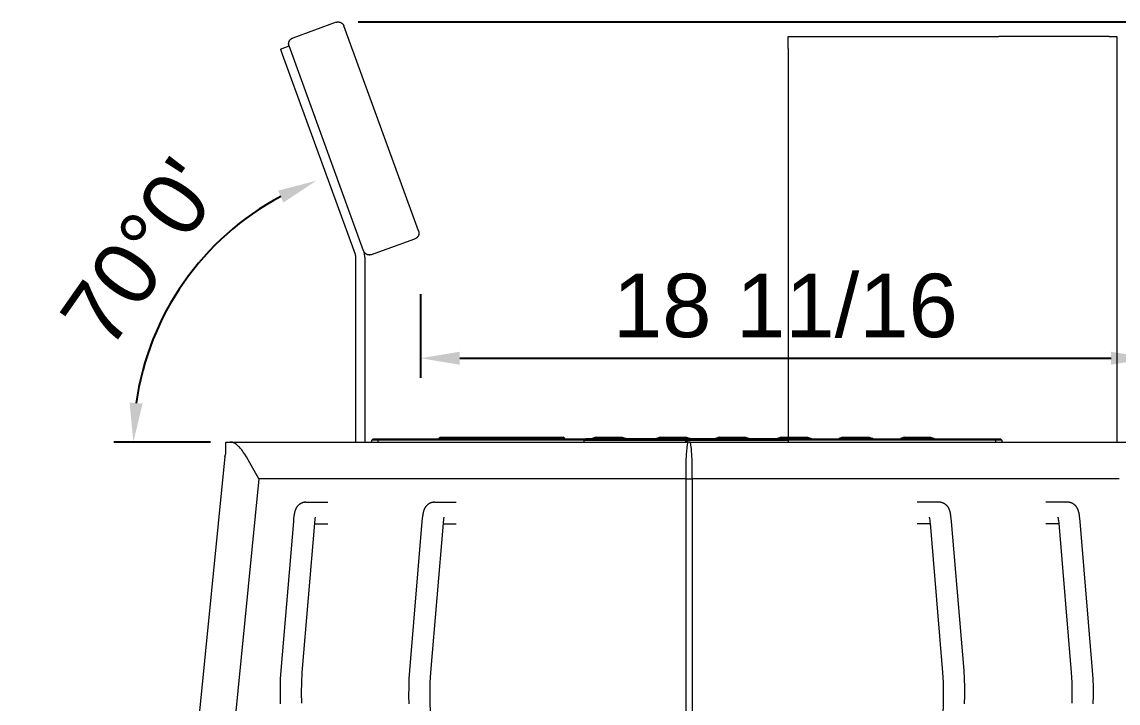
# Model space of a CAD drawing. Header units: inches. Extents: x -10 to 196, y -3 to 133.
# Drawn here: x 151.46 to 179.54, y 109.85 to 127.31 of the extents above; entities that cross this region are included whole.
import ezdxf

# ---------------------------------------------------------------- set-up
doc = ezdxf.new("R2010")
doc.units = ezdxf.units.IN
doc.layers.add('ZANO_R', color=7, linetype='Continuous', lineweight=0)
doc.layers.add('ZANO_W', color=1, linetype='Continuous', lineweight=0)
doc.styles.get("Standard").update_dxf_attribs({"font": 'arial.ttf'})
doc.dimstyles.new('amerykanie', dxfattribs={"dimtxt": 50, "dimasz": 50, "dimexe": 0.5, "dimexo": 0.5, "dimgap": 1, "dimtad": 1, "dimdec": 0, "dimzin": 0, "dimlunit": 5, "dimtxsty": 'Standard', "dimcen": 0.09, "dimclrd": 1, "dimclre": 1, "dimclrt": 1, "dimazin": 0, "dimtfac": 1, "dimtdec": 0, "dimtmove": 0, "dimatfit": 3, "dimfxl": 1, "dimtzin": 0, "dimarcsym": 1})

# ---------------------------------------------------------------- blocks, each defined once
blk = doc.blocks.new('*D379')
at = {"layer": 'ZANO_W', "color": 1, "lineweight": -2}
blk.add_arc((154.989, 98.826), 6.591, 93.012, 171.298, dxfattribs=at)
at = {"layer": 'ZANO_W', "color": 1}
for points in [[(154.639, 105.241), (154.646, 105.574), (155.642, 105.384)], [(148.308, 99.836), (148.64, 99.811), (148.398, 98.826)]]:
    blk.add_solid(points, dxfattribs=at)
at = {"layer": 'ZANO_W', "color": 1, "insert": (149.666, 104.705), "char_height": 1.625, "attachment_point": 5, "rotation": 42.155}
blk.add_mtext("95%%d41'", dxfattribs=at)
blk = doc.blocks.new('*D380')
at = {"layer": 'ZANO_W', "color": 1, "lineweight": -2}
blk.add_line((156.292, 116.544), (153.812, 116.544), dxfattribs=at)
blk.add_arc((161.437, 116.544), 7.125, 118.0479, 171.9521, dxfattribs=at)
at = {"layer": 'ZANO_W', "color": 1}
for points in [[(158.154, 122.68), (158.019, 122.984), (159, 123.239)], [(154.216, 117.553), (154.548, 117.53), (154.312, 116.544)]]:
    blk.add_solid(points, dxfattribs=at)
at = {"layer": 'ZANO_W', "color": 1, "insert": (154.503, 121.399), "char_height": 1.625, "attachment_point": 5, "rotation": 55}
blk.add_mtext("70%%d0'", dxfattribs=at)
blk = doc.blocks.new('*D381')
at = {"layer": 'ZANO_W', "color": 1, "lineweight": -2}
for p, q in [((160.067, 127.308), (189.005, 127.308)), ((188.505, 126.308), (188.505, 99.826)), ((181.737, 98.826), (189.005, 98.826))]:
    blk.add_line(p, q, dxfattribs=at)
at = {"layer": 'ZANO_W', "color": 1}
for points in [[(188.672, 126.308), (188.338, 126.308), (188.505, 127.308)], [(188.338, 99.826), (188.672, 99.826), (188.505, 98.826)]]:
    blk.add_solid(points, dxfattribs=at)
at = {"layer": 'ZANO_W', "color": 1, "insert": (187.165, 113.067), "char_height": 1.625, "attachment_point": 5, "rotation": 90}
blk.add_mtext('28 1/2', dxfattribs=at)
blk = doc.blocks.new('*D382')
at = {"layer": 'ZANO_W', "color": 1, "lineweight": -2}
for p, q in [((161.671, 120.33), (161.671, 118.191)), ((180.356, 117.044), (180.356, 119.191)), ((162.671, 118.691), (179.356, 118.691))]:
    blk.add_line(p, q, dxfattribs=at)
at = {"layer": 'ZANO_W', "color": 1}
for points in [[(162.671, 118.857), (162.671, 118.524), (161.671, 118.691)], [(179.356, 118.524), (179.356, 118.857), (180.356, 118.691)]]:
    blk.add_solid(points, dxfattribs=at)
at = {"layer": 'ZANO_W', "color": 1, "insert": (171.014, 120.031), "char_height": 1.625, "attachment_point": 5}
blk.add_mtext('18 11/16', dxfattribs=at)

msp = doc.modelspace()

# ---------------------------------------------------------------- linework, layer by layer
at = {"layer": 'ZANO_R'}
for p, q in [((159.5034, 127.29852), (158.39346, 126.89454)), ((159.5034, 127.29852), (159.50849, 127.30027)), ((159.50849, 127.30027), (159.51363, 127.30185)), ((159.51363, 127.30185), (159.51882, 127.30325)), ((159.51882, 127.30325), (159.52406, 127.30448)), ((159.52406, 127.30448), (159.52933, 127.30552)), ((159.52933, 127.30552), (159.53464, 127.30639)), ((159.53464, 127.30639), (159.53997, 127.30707)), ((159.53997, 127.30707), (159.54533, 127.30757)), ((159.54533, 127.30757), (159.5507, 127.30788)), ((159.5507, 127.30788), (159.55607, 127.30801)), ((159.55607, 127.30801), (159.56145, 127.30796)), ((159.56145, 127.30796), (159.56682, 127.30773)), ((159.56682, 127.30773), (159.57218, 127.30731)), ((159.57218, 127.30731), (159.57753, 127.30671)), ((159.57753, 127.30671), (159.58285, 127.30593)), ((159.58285, 127.30593), (159.58814, 127.30496)), ((159.58814, 127.30496), (159.59339, 127.30382)), ((159.59339, 127.30382), (159.59861, 127.3025)), ((159.59861, 127.3025), (159.60377, 127.301)), ((159.60377, 127.301), (159.60888, 127.29932)), ((159.60888, 127.29932), (159.61393, 127.29747)), ((159.61393, 127.29747), (159.61891, 127.29545)), ((159.61891, 127.29545), (159.62383, 127.29326)), ((159.62383, 127.29326), (159.62866, 127.29091)), ((159.62866, 127.29091), (159.63341, 127.28839)), ((159.63341, 127.28839), (159.63807, 127.28571)), ((159.63807, 127.28571), (159.64264, 127.28287)), ((159.64264, 127.28287), (159.64711, 127.27988)), ((159.64711, 127.27988), (159.65147, 127.27674)), ((159.65147, 127.27674), (159.65573, 127.27345)), ((159.65573, 127.27345), (159.65987, 127.27001)), ((159.65987, 127.27001), (159.66389, 127.26644)), ((159.66389, 127.26644), (159.66778, 127.26273)), ((159.66778, 127.26273), (159.67155, 127.2589)), ((159.67155, 127.2589), (159.67518, 127.25493)), ((159.67518, 127.25493), (159.67868, 127.25084)), ((159.67868, 127.25084), (159.68203, 127.24664)), ((159.68203, 127.24664), (159.68524, 127.24232)), ((159.68524, 127.24232), (159.6883, 127.2379)), ((159.6883, 127.2379), (159.6912, 127.23338)), ((159.6912, 127.23338), (159.69395, 127.22876)), ((159.69395, 127.22876), (159.69655, 127.22404)), ((159.69655, 127.22404), (159.69897, 127.21925)), ((159.69897, 127.21925), (159.70124, 127.21437)), ((159.70124, 127.21437), (159.70333, 127.20942)), ((159.70333, 127.20942), (159.70526, 127.20439)), ((161.61745, 121.95069), (159.70526, 127.20439)), ((171.08309, 126.93799), (175.9359, 126.93799)), ((171.08309, 126.62301), (171.08309, 126.93799)), ((175.9359, 126.93799), (176.48599, 126.93799)), ((179.31192, 126.93799), (176.48599, 126.93799)), ((179.31192, 126.93799), (179.50878, 126.93799)), ((179.50878, 126.93799), (179.50878, 126.62301)), ((158.07749, 126.6115), (158.29948, 126.69229)), ((158.28984, 126.74535), (158.2899, 126.75073)), ((158.28998, 126.73997), (158.28984, 126.74535)), ((158.2899, 126.75073), (158.29013, 126.7561)), ((158.29029, 126.73461), (158.28998, 126.73997)), ((158.29013, 126.7561), (158.29055, 126.76146)), ((158.29079, 126.72925), (158.29029, 126.73461)), ((158.29055, 126.76146), (158.29115, 126.76681)), ((158.29147, 126.72392), (158.29079, 126.72925)), ((158.29115, 126.76681), (158.29193, 126.77213)), ((158.29234, 126.71861), (158.29147, 126.72392)), ((158.29193, 126.77213), (158.2929, 126.77742)), ((158.29338, 126.71333), (158.29234, 126.71861)), ((158.2929, 126.77742), (158.29404, 126.78267)), ((158.29461, 126.7081), (158.29338, 126.71333)), ((158.29404, 126.78267), (158.29536, 126.78788)), ((158.29601, 126.70291), (158.29461, 126.7081)), ((158.29536, 126.78788), (158.29686, 126.79305)), ((158.29758, 126.69776), (158.29601, 126.70291)), ((158.29686, 126.79305), (158.29854, 126.79816)), ((158.29934, 126.69268), (158.29758, 126.69776)), ((158.29854, 126.79816), (158.30039, 126.80321)), ((160.21153, 121.43897), (158.29934, 126.69268)), ((158.30039, 126.80321), (158.30241, 126.80819)), ((158.30241, 126.80819), (158.3046, 126.8131)), ((158.3046, 126.8131), (158.30695, 126.81794)), ((158.30695, 126.81794), (158.30947, 126.82269)), ((158.30947, 126.82269), (158.31215, 126.82735)), ((158.31215, 126.82735), (158.31499, 126.83192)), ((158.31499, 126.83192), (158.31798, 126.83639)), ((158.31798, 126.83639), (158.32112, 126.84075)), ((158.32112, 126.84075), (158.32441, 126.84501)), ((158.32441, 126.84501), (158.32785, 126.84914)), ((158.32785, 126.84914), (158.33142, 126.85316)), ((158.33142, 126.85316), (158.33513, 126.85706)), ((158.33513, 126.85706), (158.33896, 126.86083)), ((158.33896, 126.86083), (158.34293, 126.86446)), ((158.34293, 126.86446), (158.34702, 126.86795)), ((158.34702, 126.86795), (158.35122, 126.87131)), ((158.35122, 126.87131), (158.35553, 126.87452)), ((158.35553, 126.87452), (158.35996, 126.87758)), ((158.35996, 126.87758), (158.36448, 126.88048)), ((158.36448, 126.88048), (158.3691, 126.88323)), ((158.3691, 126.88323), (158.37381, 126.88582)), ((158.37381, 126.88582), (158.37861, 126.88825)), ((158.37861, 126.88825), (158.38349, 126.89052)), ((158.38349, 126.89052), (158.38844, 126.89261)), ((158.38844, 126.89261), (158.39346, 126.89454)), ((158.07749, 126.6115), (158.12534, 126.48003)), ((158.12534, 126.48003), (159.98954, 121.35818)), ((171.08309, 126.62301), (171.08309, 116.66447)), ((179.50878, 126.62301), (179.50878, 116.54368)), ((161.61745, 121.95069), (161.6192, 121.9456)), ((161.6192, 121.9456), (161.62078, 121.94046)), ((161.62078, 121.94046), (161.62218, 121.93527)), ((161.62218, 121.93527), (161.62341, 121.93003)), ((161.62341, 121.93003), (161.62445, 121.92476)), ((161.62486, 121.87124), (161.62389, 121.86595)), ((161.62445, 121.92476), (161.62532, 121.91945)), ((161.62564, 121.87656), (161.62486, 121.87124)), ((161.62532, 121.91945), (161.626, 121.91412)), ((161.62624, 121.88191), (161.62564, 121.87656)), ((161.626, 121.91412), (161.6265, 121.90876)), ((161.62666, 121.88727), (161.62624, 121.88191)), ((161.6265, 121.90876), (161.62681, 121.90339)), ((161.62689, 121.89264), (161.62666, 121.88727)), ((161.62681, 121.90339), (161.62695, 121.89802)), ((161.62695, 121.89802), (161.62689, 121.89264)), ((160.41339, 121.34485), (161.52332, 121.74883)), ((161.52835, 121.75076), (161.52332, 121.74883)), ((161.5333, 121.75285), (161.52835, 121.75076)), ((161.53818, 121.75512), (161.5333, 121.75285)), ((161.54297, 121.75754), (161.53818, 121.75512)), ((161.54769, 121.76014), (161.54297, 121.75754)), ((161.55231, 121.76289), (161.54769, 121.76014)), ((161.55683, 121.76579), (161.55231, 121.76289)), ((161.56125, 121.76885), (161.55683, 121.76579)), ((161.56557, 121.77206), (161.56125, 121.76885)), ((161.56977, 121.77541), (161.56557, 121.77206)), ((161.57386, 121.77891), (161.56977, 121.77541)), ((161.57783, 121.78254), (161.57386, 121.77891)), ((161.58166, 121.78631), (161.57783, 121.78254)), ((161.58537, 121.7902), (161.58166, 121.78631)), ((161.58894, 121.79422), (161.58537, 121.7902)), ((161.59238, 121.79836), (161.58894, 121.79422)), ((161.59567, 121.80262), (161.59238, 121.79836)), ((161.59881, 121.80698), (161.59567, 121.80262)), ((161.6018, 121.81145), (161.59881, 121.80698)), ((161.60464, 121.81602), (161.6018, 121.81145)), ((161.60732, 121.82068), (161.60464, 121.81602)), ((161.60984, 121.82543), (161.60732, 121.82068)), ((161.61219, 121.83027), (161.60984, 121.82543)), ((161.61438, 121.83518), (161.61219, 121.83027)), ((161.6164, 121.84016), (161.61438, 121.83518)), ((161.61825, 121.84521), (161.6164, 121.84016)), ((161.61993, 121.85032), (161.61825, 121.84521)), ((161.62143, 121.85549), (161.61993, 121.85032)), ((161.62275, 121.8607), (161.62143, 121.85549)), ((161.62389, 121.86595), (161.62275, 121.8607)), ((159.98954, 121.35818), (159.992, 121.35103)), ((159.992, 121.35103), (159.99421, 121.3438)), ((159.99421, 121.3438), (159.99616, 121.3365)), ((159.99616, 121.3365), (159.99786, 121.32914)), ((159.99786, 121.32914), (159.99931, 121.32172)), ((159.99931, 121.32172), (160.00049, 121.31425)), ((160.00049, 121.31425), (160.00141, 121.30675)), ((160.00141, 121.30675), (160.00207, 121.29922)), ((160.21346, 121.43395), (160.21153, 121.43897)), ((160.21667, 121.42403), (160.21153, 121.43897)), ((160.21555, 121.429), (160.21346, 121.43395)), ((160.21781, 121.42412), (160.21555, 121.429)), ((160.22129, 121.40891), (160.21667, 121.42403)), ((160.22024, 121.41932), (160.21781, 121.42412)), ((160.22283, 121.41461), (160.22024, 121.41932)), ((160.22537, 121.39365), (160.22129, 121.40891)), ((160.22558, 121.40999), (160.22283, 121.41461)), ((160.22893, 121.37825), (160.22537, 121.39365)), ((160.22849, 121.40547), (160.22558, 121.40999)), ((160.23155, 121.40104), (160.22849, 121.40547)), ((160.23194, 121.36274), (160.22893, 121.37825)), ((160.23476, 121.39673), (160.23155, 121.40104)), ((160.23441, 121.34713), (160.23194, 121.36274)), ((160.23634, 121.33144), (160.23441, 121.34713)), ((160.23811, 121.39253), (160.23476, 121.39673)), ((160.23772, 121.3157), (160.23634, 121.33144)), ((160.23855, 121.29992), (160.23772, 121.3157)), ((160.24161, 121.38844), (160.23811, 121.39253)), ((160.24524, 121.38447), (160.24161, 121.38844)), ((160.24901, 121.38064), (160.24524, 121.38447)), ((160.2529, 121.37693), (160.24901, 121.38064)), ((160.25692, 121.37336), (160.2529, 121.37693)), ((160.26106, 121.36992), (160.25692, 121.37336)), ((160.26532, 121.36663), (160.26106, 121.36992)), ((160.26968, 121.36349), (160.26532, 121.36663)), ((160.27415, 121.3605), (160.26968, 121.36349)), ((160.27872, 121.35766), (160.27415, 121.3605)), ((160.28338, 121.35498), (160.27872, 121.35766)), ((160.28813, 121.35246), (160.28338, 121.35498)), ((160.29296, 121.35011), (160.28813, 121.35246)), ((160.29788, 121.34792), (160.29296, 121.35011)), ((160.30286, 121.3459), (160.29788, 121.34792)), ((160.30791, 121.34405), (160.30286, 121.3459)), ((160.31302, 121.34237), (160.30791, 121.34405)), ((160.31818, 121.34087), (160.31302, 121.34237)), ((160.3234, 121.33955), (160.31818, 121.34087)), ((160.32865, 121.3384), (160.3234, 121.33955)), ((160.33394, 121.33744), (160.32865, 121.3384)), ((160.33926, 121.33666), (160.33394, 121.33744)), ((160.34461, 121.33606), (160.33926, 121.33666)), ((160.34997, 121.33564), (160.34461, 121.33606)), ((160.35534, 121.33541), (160.34997, 121.33564)), ((160.36072, 121.33535), (160.35534, 121.33541)), ((160.36609, 121.33549), (160.36072, 121.33535)), ((160.37146, 121.3358), (160.36609, 121.33549)), ((160.37682, 121.3363), (160.37146, 121.3358)), ((160.38215, 121.33698), (160.37682, 121.3363)), ((160.38746, 121.33785), (160.38215, 121.33698)), ((160.39273, 121.33889), (160.38746, 121.33785)), ((160.39797, 121.34011), (160.39273, 121.33889)), ((160.40316, 121.34152), (160.39797, 121.34011)), ((160.4083, 121.34309), (160.40316, 121.34152)), ((160.41339, 121.34485), (160.4083, 121.34309)), ((160.00207, 121.29922), (160.00247, 121.29167)), ((160.00247, 121.29167), (160.0026, 121.28411)), ((160.0026, 121.28411), (160.0026, 116.54368)), ((160.23884, 121.28411), (160.23855, 121.29992)), ((160.23884, 121.28411), (160.23884, 116.54368)), ((156.67799, 116.54368), (156.73705, 116.54368)), ((156.67799, 116.2287), (156.67799, 116.54368)), ((156.73705, 116.54368), (156.79159, 116.54368)), ((156.79592, 116.54363), (156.79159, 116.54368)), ((156.79159, 116.54368), (168.52672, 116.54368)), ((156.80024, 116.5435), (156.79592, 116.54363)), ((156.80456, 116.54327), (156.80024, 116.5435)), ((156.80888, 116.54294), (156.80456, 116.54327)), ((156.81318, 116.54253), (156.80888, 116.54294)), ((156.81748, 116.54203), (156.81318, 116.54253)), ((156.82177, 116.54144), (156.81748, 116.54203)), ((156.82604, 116.54077), (156.82177, 116.54144)), ((156.8307, 116.53992), (156.82604, 116.54077)), ((156.83534, 116.53898), (156.8307, 116.53992)), ((156.83996, 116.53794), (156.83534, 116.53898)), ((156.84456, 116.5368), (156.83996, 116.53794)), ((156.84913, 116.53556), (156.84456, 116.5368)), ((156.85367, 116.53423), (156.84913, 116.53556)), ((156.85819, 116.53281), (156.85367, 116.53423)), ((156.86268, 116.5313), (156.85819, 116.53281)), ((160.41854, 116.58778), (160.45791, 116.62715)), ((160.57603, 116.58778), (160.41854, 116.58778)), ((160.41854, 116.54368), (160.41854, 116.58778)), ((160.45791, 116.62715), (160.59234, 116.62715)), ((160.59234, 116.62715), (160.57603, 116.58778)), ((165.86688, 116.58778), (160.57603, 116.58778)), ((160.57603, 116.58778), (160.57603, 116.54368)), ((160.59234, 116.62715), (176.38742, 116.62715)), ((162.13317, 116.63107), (162.17253, 116.67043)), ((162.13319, 116.63105), (162.56626, 116.63105)), ((162.17256, 116.67043), (162.56626, 116.67043)), ((162.56626, 116.67043), (164.92845, 116.67043)), ((162.56626, 116.63105), (164.92845, 116.63105)), ((164.92845, 116.67043), (165.32215, 116.67043)), ((164.92845, 116.63105), (165.36152, 116.63105)), ((165.36154, 116.63107), (165.32218, 116.67043)), ((165.90153, 116.62242), (165.86215, 116.58305)), ((166.04186, 116.58305), (165.86215, 116.58305)), ((165.86215, 116.54368), (165.86215, 116.58305)), ((166.04529, 116.62242), (165.90156, 116.62242)), ((168.46073, 116.58305), (166.04186, 116.58305)), ((168.46245, 116.62242), (166.04529, 116.62242)), ((166.06421, 116.63157), (166.06421, 116.62715)), ((166.4973, 116.63157), (166.06423, 116.63157)), ((166.16096, 116.66447), (166.0643, 116.6316)), ((166.16096, 116.66447), (166.4973, 116.66447)), ((166.4973, 116.66447), (166.83365, 116.66447)), ((166.93037, 116.63157), (166.4973, 116.63157)), ((166.83365, 116.66447), (166.9303, 116.6316)), ((166.93036, 116.63158), (166.93038, 116.63158)), ((166.9304, 116.63157), (166.9304, 116.62715)), ((167.71156, 116.63157), (167.71156, 116.62715)), ((168.14465, 116.63157), (167.71158, 116.63157)), ((167.80831, 116.66447), (167.71165, 116.6316)), ((167.80831, 116.66447), (168.14465, 116.66447)), ((168.14465, 116.66447), (168.481, 116.66447)), ((168.57772, 116.63157), (168.14465, 116.63157)), ((168.46073, 116.58305), (168.46245, 116.62242)), ((168.5001, 116.58305), (168.46073, 116.58305)), ((168.46073, 116.54368), (168.46073, 116.58305)), ((168.49838, 116.62242), (168.46245, 116.62242)), ((168.481, 116.66447), (168.57765, 116.6316)), ((170.91554, 116.62242), (168.49838, 116.62242)), ((168.5001, 116.58305), (168.49838, 116.62242)), ((170.91897, 116.58305), (168.5001, 116.58305)), ((168.5001, 116.54368), (168.5001, 116.58305)), ((168.51646, 116.53341), (168.5156, 116.53158)), ((168.51662, 116.53389), (168.51648, 116.5334)), ((168.51678, 116.53437), (168.51662, 116.53389)), ((168.51695, 116.53484), (168.51678, 116.53437)), ((168.51714, 116.53531), (168.51695, 116.53484)), ((168.51735, 116.53577), (168.51714, 116.53531)), ((168.51757, 116.53623), (168.51735, 116.53577)), ((168.51781, 116.53668), (168.51757, 116.53623)), ((168.51806, 116.53711), (168.51781, 116.53668)), ((168.51833, 116.53754), (168.51806, 116.53711)), ((168.51861, 116.53796), (168.51833, 116.53754)), ((168.51891, 116.53837), (168.51861, 116.53796)), ((168.51922, 116.53877), (168.51891, 116.53837)), ((168.51955, 116.53916), (168.51922, 116.53877)), ((168.51989, 116.53954), (168.51955, 116.53916)), ((168.52024, 116.5399), (168.51989, 116.53954)), ((168.5206, 116.54025), (168.52024, 116.5399)), ((168.52098, 116.54059), (168.5206, 116.54025)), ((168.52136, 116.54092), (168.52098, 116.54059)), ((168.52176, 116.54123), (168.52136, 116.54092)), ((168.52217, 116.54153), (168.52176, 116.54123)), ((168.52259, 116.54181), (168.52217, 116.54153)), ((168.52302, 116.54208), (168.52259, 116.54181)), ((168.52345, 116.54234), (168.52302, 116.54208)), ((168.5239, 116.54258), (168.52345, 116.54234)), ((168.52435, 116.5428), (168.5239, 116.54258)), ((168.52481, 116.54301), (168.52435, 116.5428)), ((168.52528, 116.5432), (168.52481, 116.54301)), ((168.52576, 116.54338), (168.52528, 116.5432)), ((168.52624, 116.54354), (168.52576, 116.54338)), ((168.52672, 116.54368), (168.52624, 116.54354)), ((168.56609, 116.54368), (168.52672, 116.54368)), ((168.56609, 116.54368), (180.30122, 116.54368)), ((168.56658, 116.54354), (168.56609, 116.54368)), ((168.56706, 116.54338), (168.56658, 116.54354)), ((168.56753, 116.5432), (168.56706, 116.54338)), ((168.568, 116.54301), (168.56753, 116.5432)), ((168.56846, 116.5428), (168.568, 116.54301)), ((168.56892, 116.54258), (168.56846, 116.5428)), ((168.56936, 116.54234), (168.56892, 116.54258)), ((168.5698, 116.54208), (168.56936, 116.54234)), ((168.57023, 116.54181), (168.5698, 116.54208)), ((168.57065, 116.54153), (168.57023, 116.54181)), ((168.57106, 116.54123), (168.57065, 116.54153)), ((168.57145, 116.54092), (168.57106, 116.54123)), ((168.57184, 116.54059), (168.57145, 116.54092)), ((168.57222, 116.54025), (168.57184, 116.54059)), ((168.57258, 116.5399), (168.57222, 116.54025)), ((168.57293, 116.53954), (168.57258, 116.5399)), ((168.57327, 116.53916), (168.57293, 116.53954)), ((168.57359, 116.53877), (168.57327, 116.53916)), ((168.5739, 116.53837), (168.57359, 116.53877)), ((168.5742, 116.53796), (168.5739, 116.53837)), ((168.57448, 116.53754), (168.5742, 116.53796)), ((168.57475, 116.53711), (168.57448, 116.53754)), ((168.57501, 116.53668), (168.57475, 116.53711)), ((168.57524, 116.53623), (168.57501, 116.53668)), ((168.57547, 116.53577), (168.57524, 116.53623)), ((168.57567, 116.53531), (168.57547, 116.53577)), ((168.57586, 116.53484), (168.57567, 116.53531)), ((168.57604, 116.53437), (168.57586, 116.53484)), ((168.57619, 116.53389), (168.57604, 116.53437)), ((168.57633, 116.5334), (168.57619, 116.53389)), ((168.57722, 116.53158), (168.57635, 116.53341)), ((168.57771, 116.63158), (168.57773, 116.63158)), ((168.57775, 116.63157), (168.57775, 116.62715)), ((169.22102, 116.63157), (169.22102, 116.62715)), ((169.65412, 116.63157), (169.22105, 116.63157)), ((169.31777, 116.66447), (169.22111, 116.6316)), ((169.31777, 116.66447), (169.65412, 116.66447)), ((169.65412, 116.66447), (169.99046, 116.66447)), ((170.08718, 116.63157), (169.65412, 116.63157)), ((169.99046, 116.66447), (170.08712, 116.6316)), ((170.08718, 116.63158), (170.08719, 116.63158)), ((170.08721, 116.63157), (170.08721, 116.62715)), ((170.81285, 116.63157), (170.81285, 116.62715)), ((171.24594, 116.63157), (170.81288, 116.63157)), ((170.9096, 116.66447), (170.81294, 116.6316)), ((170.9096, 116.66447), (171.24594, 116.66447)), ((171.05931, 116.62242), (170.91554, 116.62242)), ((171.09868, 116.58305), (170.91897, 116.58305)), ((171.05931, 116.62242), (171.09868, 116.58305)), ((176.40373, 116.58778), (171.09395, 116.58778)), ((171.09868, 116.54368), (171.09868, 116.58305)), ((171.24594, 116.66447), (171.58229, 116.66447)), ((171.67901, 116.63157), (171.24594, 116.63157)), ((171.58229, 116.66447), (171.67895, 116.6316)), ((171.67901, 116.63158), (171.67902, 116.63158)), ((171.67904, 116.63157), (171.67904, 116.62715)), ((172.38774, 116.63157), (172.38774, 116.62715)), ((172.82084, 116.63157), (172.38777, 116.63157)), ((172.4845, 116.66447), (172.38784, 116.6316)), ((172.4845, 116.66447), (172.82084, 116.66447)), ((172.82084, 116.66447), (173.15718, 116.66447)), ((173.25391, 116.63157), (172.82084, 116.63157)), ((173.15718, 116.66447), (173.25384, 116.6316)), ((173.2539, 116.63158), (173.25391, 116.63158)), ((173.25394, 116.63157), (173.25394, 116.62715)), ((173.96264, 116.63157), (173.96264, 116.62715)), ((174.39573, 116.63157), (173.96267, 116.63157)), ((174.05939, 116.66447), (173.96273, 116.6316)), ((174.05939, 116.66447), (174.39573, 116.66447)), ((174.39573, 116.66447), (174.73208, 116.66447)), ((174.8288, 116.63157), (174.39573, 116.63157)), ((174.73208, 116.66447), (174.82874, 116.6316)), ((174.8288, 116.63158), (174.82881, 116.63158)), ((174.82883, 116.63157), (174.82883, 116.62715)), ((176.40373, 116.58778), (176.38742, 116.62715)), ((176.38742, 116.62715), (176.52184, 116.62715)), ((176.56122, 116.58778), (176.40373, 116.58778)), ((176.40373, 116.54368), (176.40373, 116.58778)), ((176.52184, 116.62715), (176.56122, 116.58778)), ((176.56122, 116.58778), (176.56122, 116.54368)), ((156.86711, 116.52972), (156.86268, 116.5313)), ((156.87151, 116.52805), (156.86711, 116.52972)), ((156.87588, 116.52631), (156.87151, 116.52805)), ((156.88022, 116.52448), (156.87588, 116.52631)), ((156.88879, 116.52061), (156.88022, 116.52448)), ((156.89724, 116.51647), (156.88879, 116.52061)), ((156.90671, 116.51142), (156.89724, 116.51647)), ((156.916, 116.50606), (156.90671, 116.51142)), ((156.92513, 116.50042), (156.916, 116.50606)), ((156.93409, 116.49451), (156.92513, 116.50042)), ((156.94362, 116.48784), (156.93409, 116.49451)), ((156.95296, 116.4809), (156.94362, 116.48784)), ((156.96212, 116.47372), (156.95296, 116.4809)), ((156.97111, 116.46633), (156.96212, 116.47372)), ((156.9807, 116.45807), (156.97111, 116.46633)), ((156.9901, 116.4496), (156.9807, 116.45807)), ((156.99932, 116.44094), (156.9901, 116.4496)), ((157.00838, 116.4321), (156.99932, 116.44094)), ((157.0186, 116.42173), (157.00838, 116.4321)), ((157.02863, 116.41118), (157.0186, 116.42173)), ((157.04813, 116.38955), (157.02863, 116.41118)), ((157.06852, 116.36546), (157.04813, 116.38955)), ((157.08823, 116.34081), (157.06852, 116.36546)), ((157.10886, 116.31369), (157.08823, 116.34081)), ((157.12888, 116.28611), (157.10886, 116.31369)), ((157.16739, 116.22987), (157.12888, 116.28611)), ((168.48284, 116.32624), (168.47473, 116.2089)), ((168.48733, 116.37477), (168.48284, 116.32624)), ((168.49289, 116.42319), (168.48733, 116.37477)), ((168.49826, 116.46072), (168.49289, 116.42319)), ((168.50105, 116.47692), (168.49826, 116.46072)), ((168.50425, 116.49303), (168.50105, 116.47692)), ((168.50695, 116.50481), (168.50425, 116.49303)), ((168.50846, 116.51066), (168.50695, 116.50481)), ((168.51012, 116.51648), (168.50846, 116.51066)), ((168.51162, 116.52125), (168.51012, 116.51648)), ((168.51243, 116.52362), (168.51162, 116.52125)), ((168.51328, 116.52597), (168.51243, 116.52362)), ((168.51401, 116.52786), (168.51328, 116.52597)), ((168.51478, 116.52973), (168.51401, 116.52786)), ((168.5156, 116.53158), (168.51478, 116.52973)), ((168.57804, 116.52973), (168.57722, 116.53158)), ((168.57881, 116.52786), (168.57804, 116.52973)), ((168.57953, 116.52597), (168.57881, 116.52786)), ((168.58039, 116.52362), (168.57953, 116.52597)), ((168.5812, 116.52125), (168.58039, 116.52362)), ((168.5827, 116.51648), (168.5812, 116.52125)), ((168.58435, 116.51066), (168.5827, 116.51648)), ((168.58587, 116.50481), (168.58435, 116.51066)), ((168.58857, 116.49303), (168.58587, 116.50481)), ((168.59176, 116.47692), (168.58857, 116.49303)), ((168.59455, 116.46072), (168.59176, 116.47692)), ((168.59993, 116.42319), (168.59455, 116.46072)), ((168.60548, 116.37477), (168.59993, 116.42319)), ((168.60998, 116.32624), (168.60548, 116.37477)), ((168.61809, 116.2089), (168.60998, 116.32624)), ((156.65768, 116.16889), (154.93223, 98.85178)), ((156.65768, 116.16889), (156.65822, 116.17313)), ((156.65822, 116.17313), (156.6589, 116.17735)), ((156.6589, 116.17735), (156.65972, 116.18155)), ((156.65972, 116.18155), (156.66068, 116.18572)), ((156.66068, 116.18572), (156.66177, 116.18985)), ((156.66177, 116.18985), (156.66301, 116.19395)), ((156.66301, 116.19395), (156.66438, 116.198)), ((156.66438, 116.198), (156.66588, 116.202)), ((156.66588, 116.202), (156.66751, 116.20595)), ((156.66751, 116.20595), (156.66928, 116.20985)), ((156.66928, 116.20985), (156.67117, 116.21368)), ((156.67117, 116.21368), (156.67319, 116.21745)), ((156.67319, 116.21745), (156.67534, 116.22115)), ((156.67534, 116.22115), (156.6776, 116.22478)), ((157.21228, 116.15975), (157.16739, 116.22987)), ((157.25538, 116.08851), (157.21228, 116.15975)), ((157.52719, 115.59874), (157.25538, 116.08851)), ((168.46857, 116.07255), (168.46464, 115.92145)), ((168.47473, 116.2089), (168.46857, 116.07255)), ((168.62425, 116.07255), (168.61809, 116.2089)), ((168.62818, 115.92145), (168.62425, 116.07255)), ((168.46464, 115.92145), (168.46405, 115.59874)), ((168.62876, 115.59874), (168.62818, 115.92145)), ((157.52719, 115.59874), (155.85599, 98.82611)), ((168.46405, 115.59874), (157.52719, 115.59874)), ((168.46405, 115.59874), (168.62876, 115.59874)), ((168.46405, 115.59874), (168.46405, 98.82611)), ((179.56563, 115.59874), (168.62876, 115.59874)), ((168.62876, 115.59874), (168.62876, 98.82611)), ((158.48185, 114.84935), (158.47771, 114.84159)), ((158.48586, 114.85642), (158.48185, 114.84935)), ((158.49005, 114.86339), (158.48586, 114.85642)), ((158.49442, 114.87025), (158.49005, 114.86339)), ((158.49898, 114.87699), (158.49442, 114.87025)), ((158.50251, 114.88197), (158.49898, 114.87699)), ((158.50617, 114.88692), (158.50251, 114.88197)), ((158.50997, 114.89184), (158.50617, 114.88692)), ((158.5139, 114.89672), (158.50997, 114.89184)), ((158.51797, 114.90155), (158.5139, 114.89672)), ((158.52217, 114.90634), (158.51797, 114.90155)), ((158.52651, 114.91107), (158.52217, 114.90634)), ((158.53098, 114.91575), (158.52651, 114.91107)), ((158.5356, 114.92036), (158.53098, 114.91575)), ((158.54035, 114.92489), (158.5356, 114.92036)), ((158.54524, 114.92936), (158.54035, 114.92489)), ((158.55027, 114.93374), (158.54524, 114.92936)), ((158.55543, 114.93804), (158.55027, 114.93374)), ((158.56074, 114.94225), (158.55543, 114.93804)), ((158.56619, 114.94636), (158.56074, 114.94225)), ((158.57178, 114.95038), (158.56619, 114.94636)), ((158.57809, 114.95467), (158.57178, 114.95038)), ((158.58453, 114.9588), (158.57809, 114.95467)), ((158.59108, 114.96276), (158.58453, 114.9588)), ((158.59775, 114.96654), (158.59108, 114.96276)), ((158.60452, 114.97015), (158.59775, 114.96654)), ((158.6114, 114.97358), (158.60452, 114.97015)), ((158.61838, 114.97683), (158.6114, 114.97358)), ((158.62546, 114.9799), (158.61838, 114.97683)), ((158.63264, 114.98277), (158.62546, 114.9799)), ((158.6399, 114.98546), (158.63264, 114.98277)), ((158.64726, 114.98795), (158.6399, 114.98546)), ((158.65469, 114.99024), (158.64726, 114.98795)), ((158.66221, 114.99234), (158.65469, 114.99024)), ((158.6698, 114.99422), (158.66221, 114.99234)), ((158.67746, 114.99591), (158.6698, 114.99422)), ((158.68519, 114.99738), (158.67746, 114.99591)), ((158.69487, 114.99891), (158.68519, 114.99738)), ((158.6866, 114.9975), (158.69541, 114.9989)), ((158.70459, 115.0001), (158.69487, 114.99891)), ((158.69541, 114.9989), (158.70426, 115.00002)), ((158.71435, 115.00095), (158.70459, 115.0001)), ((158.72414, 115.00146), (158.71435, 115.00095)), ((158.73393, 115.00163), (158.72414, 115.00146)), ((158.73393, 115.00163), (159.28953, 115.00163)), ((158.73393, 115.00163), (158.74344, 115.00147)), ((158.74344, 115.00147), (158.75294, 115.00098)), ((158.75294, 115.00098), (158.76242, 115.00015)), ((158.76242, 115.00015), (158.77186, 114.999)), ((158.77186, 114.999), (158.78126, 114.99752)), ((161.77654, 114.84937), (161.7724, 114.84162)), ((161.78055, 114.85645), (161.77654, 114.84937)), ((161.78474, 114.86342), (161.78055, 114.85645)), ((161.78911, 114.87027), (161.78474, 114.86342)), ((161.79367, 114.87702), (161.78911, 114.87027)), ((161.7972, 114.882), (161.79367, 114.87702)), ((161.80086, 114.88695), (161.7972, 114.882)), ((161.80466, 114.89186), (161.80086, 114.88695)), ((161.80859, 114.89674), (161.80466, 114.89186)), ((161.81266, 114.90158), (161.80859, 114.89674)), ((161.81686, 114.90637), (161.81266, 114.90158)), ((161.8212, 114.9111), (161.81686, 114.90637)), ((161.82568, 114.91577), (161.8212, 114.9111)), ((161.83029, 114.92038), (161.82568, 114.91577)), ((161.83504, 114.92492), (161.83029, 114.92038)), ((161.83993, 114.92938), (161.83504, 114.92492)), ((161.84496, 114.93377), (161.83993, 114.92938)), ((161.85013, 114.93807), (161.84496, 114.93377)), ((161.85544, 114.94228), (161.85013, 114.93807)), ((161.86089, 114.94639), (161.85544, 114.94228)), ((161.86647, 114.9504), (161.86089, 114.94639)), ((161.87279, 114.9547), (161.86647, 114.9504)), ((161.87922, 114.95882), (161.87279, 114.9547)), ((161.88578, 114.96278), (161.87922, 114.95882)), ((161.89244, 114.96657), (161.88578, 114.96278)), ((161.89922, 114.97018), (161.89244, 114.96657)), ((161.9061, 114.97361), (161.89922, 114.97018)), ((161.91308, 114.97686), (161.9061, 114.97361)), ((161.92016, 114.97992), (161.91308, 114.97686)), ((161.92733, 114.9828), (161.92016, 114.97992)), ((161.9346, 114.98548), (161.92733, 114.9828)), ((161.94195, 114.98798), (161.9346, 114.98548)), ((161.94939, 114.99027), (161.94195, 114.98798)), ((161.9569, 114.99236), (161.94939, 114.99027)), ((161.96449, 114.99425), (161.9569, 114.99236)), ((161.97215, 114.99593), (161.96449, 114.99425)), ((161.97988, 114.9974), (161.97215, 114.99593)), ((161.98956, 114.99893), (161.97988, 114.9974)), ((161.9813, 114.99753), (161.9901, 114.99893)), ((161.99929, 115.00012), (161.98956, 114.99893)), ((161.9901, 114.99893), (161.99895, 115.00004)), ((162.00905, 115.00097), (161.99929, 115.00012)), ((162.01883, 115.00149), (162.00905, 115.00097)), ((162.02863, 115.00166), (162.01883, 115.00149)), ((162.02863, 115.00166), (162.58422, 115.00166)), ((162.02863, 115.00166), (162.03814, 115.0015)), ((162.03814, 115.0015), (162.04764, 115.001)), ((162.04764, 115.001), (162.05712, 115.00018)), ((162.05712, 115.00018), (162.06656, 114.99902)), ((162.06656, 114.99902), (162.07595, 114.99754)), ((174.94607, 115.00166), (174.39048, 115.00166)), ((174.90814, 114.99902), (174.89874, 114.99754)), ((174.91758, 115.00018), (174.90814, 114.99902)), ((174.92706, 115.001), (174.91758, 115.00018)), ((174.93656, 115.0015), (174.92706, 115.001)), ((174.94607, 115.00166), (174.93656, 115.0015)), ((174.95587, 115.00149), (174.94607, 115.00166)), ((174.96565, 115.00097), (174.95587, 115.00149)), ((174.97541, 115.00012), (174.96565, 115.00097)), ((174.98514, 114.99893), (174.97541, 115.00012)), ((174.98459, 114.99893), (174.97575, 115.00004)), ((174.9934, 114.99753), (174.98459, 114.99893)), ((174.99482, 114.9974), (174.98514, 114.99893)), ((175.00255, 114.99593), (174.99482, 114.9974)), ((175.01021, 114.99425), (175.00255, 114.99593)), ((175.0178, 114.99236), (175.01021, 114.99425)), ((175.02531, 114.99027), (175.0178, 114.99236)), ((175.03275, 114.98798), (175.02531, 114.99027)), ((175.0401, 114.98548), (175.03275, 114.98798)), ((175.04737, 114.9828), (175.0401, 114.98548)), ((175.05454, 114.97992), (175.04737, 114.9828)), ((175.06162, 114.97686), (175.05454, 114.97992)), ((175.0686, 114.97361), (175.06162, 114.97686)), ((175.07548, 114.97018), (175.0686, 114.97361)), ((175.08226, 114.96657), (175.07548, 114.97018)), ((175.08892, 114.96278), (175.08226, 114.96657)), ((175.09547, 114.95882), (175.08892, 114.96278)), ((175.10191, 114.9547), (175.09547, 114.95882)), ((175.10822, 114.9504), (175.10191, 114.9547)), ((175.11381, 114.94639), (175.10822, 114.9504)), ((175.11926, 114.94228), (175.11381, 114.94639)), ((175.12457, 114.93807), (175.11926, 114.94228)), ((175.12974, 114.93377), (175.12457, 114.93807)), ((175.13477, 114.92938), (175.12974, 114.93377)), ((175.13966, 114.92492), (175.13477, 114.92938)), ((175.14441, 114.92038), (175.13966, 114.92492)), ((175.14902, 114.91577), (175.14441, 114.92038)), ((175.1535, 114.9111), (175.14902, 114.91577)), ((175.15784, 114.90637), (175.1535, 114.9111)), ((175.16204, 114.90158), (175.15784, 114.90637)), ((175.16611, 114.89674), (175.16204, 114.90158)), ((175.17004, 114.89186), (175.16611, 114.89674)), ((175.17384, 114.88695), (175.17004, 114.89186)), ((175.1775, 114.882), (175.17384, 114.88695)), ((175.18103, 114.87702), (175.1775, 114.882)), ((175.18559, 114.87027), (175.18103, 114.87702)), ((175.18996, 114.86342), (175.18559, 114.87027)), ((175.19415, 114.85645), (175.18996, 114.86342)), ((175.19816, 114.84937), (175.19415, 114.85645)), ((175.2023, 114.84162), (175.19816, 114.84937)), ((178.24077, 115.00163), (177.68517, 115.00163)), ((178.20284, 114.999), (178.19344, 114.99752)), ((178.21228, 115.00015), (178.20284, 114.999)), ((178.22176, 115.00098), (178.21228, 115.00015)), ((178.23126, 115.00147), (178.22176, 115.00098)), ((178.24077, 115.00163), (178.23126, 115.00147)), ((178.25056, 115.00146), (178.24077, 115.00163)), ((178.26035, 115.00095), (178.25056, 115.00146)), ((178.27011, 115.0001), (178.26035, 115.00095)), ((178.27983, 114.99891), (178.27011, 115.0001)), ((178.27929, 114.9989), (178.27044, 115.00002)), ((178.2881, 114.9975), (178.27929, 114.9989)), ((178.28951, 114.99738), (178.27983, 114.99891)), ((178.29724, 114.99591), (178.28951, 114.99738)), ((178.3049, 114.99422), (178.29724, 114.99591)), ((178.31249, 114.99234), (178.3049, 114.99422)), ((178.32001, 114.99024), (178.31249, 114.99234)), ((178.32744, 114.98795), (178.32001, 114.99024)), ((178.3348, 114.98546), (178.32744, 114.98795)), ((178.34206, 114.98277), (178.3348, 114.98546)), ((178.34924, 114.9799), (178.34206, 114.98277)), ((178.35632, 114.97683), (178.34924, 114.9799)), ((178.3633, 114.97358), (178.35632, 114.97683)), ((178.37018, 114.97015), (178.3633, 114.97358)), ((178.37695, 114.96654), (178.37018, 114.97015)), ((178.38362, 114.96276), (178.37695, 114.96654)), ((178.39017, 114.9588), (178.38362, 114.96276)), ((178.3966, 114.95467), (178.39017, 114.9588)), ((178.40292, 114.95038), (178.3966, 114.95467)), ((178.40851, 114.94636), (178.40292, 114.95038)), ((178.41396, 114.94225), (178.40851, 114.94636)), ((178.41926, 114.93804), (178.41396, 114.94225)), ((178.42443, 114.93374), (178.41926, 114.93804)), ((178.42946, 114.92936), (178.42443, 114.93374)), ((178.43435, 114.92489), (178.42946, 114.92936)), ((178.4391, 114.92036), (178.43435, 114.92489)), ((178.44372, 114.91575), (178.4391, 114.92036)), ((178.44819, 114.91107), (178.44372, 114.91575)), ((178.45253, 114.90634), (178.44819, 114.91107)), ((178.45673, 114.90155), (178.45253, 114.90634)), ((178.4608, 114.89672), (178.45673, 114.90155)), ((178.46473, 114.89184), (178.4608, 114.89672)), ((178.46853, 114.88692), (178.46473, 114.89184)), ((178.47219, 114.88197), (178.46853, 114.88692)), ((178.47572, 114.87699), (178.47219, 114.88197)), ((178.48028, 114.87025), (178.47572, 114.87699)), ((178.48465, 114.86339), (178.48028, 114.87025)), ((178.48884, 114.85642), (178.48465, 114.86339)), ((178.49285, 114.84935), (178.48884, 114.85642)), ((178.49699, 114.84159), (178.49285, 114.84935)), ((158.417, 114.582), (158.41, 114.50866)), ((158.42475, 114.64509), (158.417, 114.582)), ((158.42873, 114.67183), (158.42475, 114.64509)), ((158.43325, 114.69848), (158.42873, 114.67183)), ((158.4378, 114.72183), (158.43325, 114.69848)), ((158.44303, 114.74503), (158.4378, 114.72183)), ((158.44784, 114.76354), (158.44303, 114.74503)), ((158.45048, 114.77273), (158.44784, 114.76354)), ((158.45329, 114.78186), (158.45048, 114.77273)), ((158.45629, 114.79093), (158.45329, 114.78186)), ((158.45948, 114.79994), (158.45629, 114.79093)), ((158.46289, 114.80887), (158.45948, 114.79994)), ((158.46651, 114.81771), (158.46289, 114.80887)), ((158.47004, 114.82576), (158.46651, 114.81771)), ((158.47378, 114.83373), (158.47004, 114.82576)), ((158.47771, 114.84159), (158.47378, 114.83373)), ((158.96695, 114.53962), (158.97243, 114.57798)), ((158.97243, 114.57798), (158.97899, 114.61617)), ((161.71169, 114.58203), (161.7047, 114.50869)), ((161.71944, 114.64512), (161.71169, 114.58203)), ((161.72342, 114.67186), (161.71944, 114.64512)), ((161.72795, 114.69851), (161.72342, 114.67186)), ((161.73249, 114.72185), (161.72795, 114.69851)), ((161.73772, 114.74506), (161.73249, 114.72185)), ((161.74254, 114.76356), (161.73772, 114.74506)), ((161.74518, 114.77275), (161.74254, 114.76356)), ((161.74799, 114.78189), (161.74518, 114.77275)), ((161.75099, 114.79096), (161.74799, 114.78189)), ((161.75418, 114.79996), (161.75099, 114.79096)), ((161.75758, 114.80889), (161.75418, 114.79996)), ((161.7612, 114.81774), (161.75758, 114.80889)), ((161.76474, 114.82579), (161.7612, 114.81774)), ((161.76847, 114.83375), (161.76474, 114.82579)), ((161.7724, 114.84162), (161.76847, 114.83375)), ((162.26165, 114.53965), (162.26712, 114.57801)), ((162.26712, 114.57801), (162.27369, 114.6162)), ((174.70101, 114.6162), (174.70757, 114.57801)), ((174.70757, 114.57801), (174.71305, 114.53965)), ((175.20623, 114.83375), (175.2023, 114.84162)), ((175.20996, 114.82579), (175.20623, 114.83375)), ((175.2135, 114.81774), (175.20996, 114.82579)), ((175.21712, 114.80889), (175.2135, 114.81774)), ((175.22052, 114.79996), (175.21712, 114.80889)), ((175.22371, 114.79096), (175.22052, 114.79996)), ((175.22671, 114.78189), (175.22371, 114.79096)), ((175.22952, 114.77275), (175.22671, 114.78189)), ((175.23216, 114.76356), (175.22952, 114.77275)), ((175.23697, 114.74506), (175.23216, 114.76356)), ((175.2422, 114.72185), (175.23697, 114.74506)), ((175.24675, 114.69851), (175.2422, 114.72185)), ((175.25128, 114.67186), (175.24675, 114.69851)), ((175.25526, 114.64512), (175.25128, 114.67186)), ((175.26301, 114.58203), (175.25526, 114.64512)), ((175.27, 114.50869), (175.26301, 114.58203)), ((177.99571, 114.61617), (177.9957, 114.61619)), ((177.9957, 114.61619), (177.9957, 114.61619)), ((177.9957, 114.61619), (177.9957, 114.61619)), ((177.9957, 114.61619), (177.9957, 114.61619)), ((177.9957, 114.61619), (177.9957, 114.61619)), ((177.9957, 114.61619), (177.9957, 114.61619)), ((177.9957, 114.61619), (177.9957, 114.61619)), ((177.9957, 114.61619), (177.9957, 114.61619)), ((177.9957, 114.61619), (177.9957, 114.61619)), ((177.9957, 114.61619), (177.9957, 114.61619)), ((177.9957, 114.61619), (177.9957, 114.61619)), ((177.9957, 114.61619), (177.9957, 114.61619)), ((177.9957, 114.61619), (177.9957, 114.61619)), ((177.9957, 114.61619), (177.9957, 114.61619)), ((177.9957, 114.61619), (177.9957, 114.61619)), ((177.9957, 114.61619), (177.9957, 114.61619)), ((177.9957, 114.61619), (177.9957, 114.61619)), ((177.9957, 114.61619), (177.9957, 114.61619)), ((177.9957, 114.61619), (177.9957, 114.61619)), ((177.9957, 114.61619), (177.9957, 114.61619)), ((177.9957, 114.61619), (177.9957, 114.61619)), ((177.9957, 114.61619), (177.9957, 114.61619)), ((177.9957, 114.61619), (177.9957, 114.61619)), ((177.9957, 114.61619), (177.9957, 114.61619)), ((177.9957, 114.61619), (177.9957, 114.61619)), ((177.9957, 114.61619), (177.9965, 114.61293)), ((177.9965, 114.61293), (177.99721, 114.60965)), ((177.99721, 114.60965), (177.99898, 114.60069)), ((177.99898, 114.60069), (178.0025, 114.57945)), ((178.0025, 114.57945), (178.00574, 114.55605)), ((178.50092, 114.83373), (178.49699, 114.84159)), ((178.50466, 114.82576), (178.50092, 114.83373)), ((178.50819, 114.81771), (178.50466, 114.82576)), ((178.51181, 114.80887), (178.50819, 114.81771)), ((178.51521, 114.79994), (178.51181, 114.80887)), ((178.51841, 114.79093), (178.51521, 114.79994)), ((178.52141, 114.78186), (178.51841, 114.79093)), ((178.52422, 114.77273), (178.52141, 114.78186)), ((178.52686, 114.76354), (178.52422, 114.77273)), ((178.53167, 114.74503), (178.52686, 114.76354)), ((178.5369, 114.72183), (178.53167, 114.74503)), ((178.54145, 114.69848), (178.5369, 114.72183)), ((178.54597, 114.67183), (178.54145, 114.69848)), ((178.54995, 114.64509), (178.54597, 114.67183)), ((178.5577, 114.582), (178.54995, 114.64509)), ((178.5647, 114.50866), (178.5577, 114.582)), ((158.41, 114.50866), (158.08874, 110.6848)), ((158.63802, 110.63866), (158.95928, 114.46251)), ((158.95826, 114.45042), (159.28961, 114.45042)), ((158.95928, 114.46251), (158.96257, 114.50112)), ((158.96257, 114.50112), (158.96695, 114.53962)), ((161.7047, 114.50869), (161.38343, 110.68483)), ((161.93271, 110.63868), (162.25397, 114.46254)), ((162.25296, 114.45045), (162.58431, 114.45045)), ((162.25397, 114.46254), (162.25726, 114.50115)), ((162.25726, 114.50115), (162.26165, 114.53965)), ((174.72174, 114.45045), (174.39039, 114.45045)), ((174.71305, 114.53965), (174.71744, 114.50115)), ((174.71744, 114.50115), (174.72073, 114.46254)), ((174.72073, 114.46254), (175.04199, 110.63868)), ((175.59127, 110.68483), (175.27, 114.50869)), ((178.01644, 114.45042), (177.68509, 114.45042)), ((178.00574, 114.55605), (178.00904, 114.52838)), ((178.00904, 114.52838), (178.01542, 114.46251)), ((178.01542, 114.46251), (178.33668, 110.63866)), ((178.88596, 110.6848), (178.5647, 114.50866)), ((158.08874, 110.6848), (158.0764, 110.47299)), ((158.6242, 110.37738), (158.63802, 110.63866)), ((161.38343, 110.68483), (161.37109, 110.47301)), ((161.91889, 110.37741), (161.93271, 110.63868)), ((175.04199, 110.63868), (175.05581, 110.37741)), ((175.60361, 110.47301), (175.59127, 110.68483)), ((178.33668, 110.63866), (178.3505, 110.37738)), ((178.8983, 110.47299), (178.88596, 110.6848)), ((158.0764, 110.47299), (158.06965, 110.26092)), ((158.61947, 110.11578), (158.6242, 110.37738)), ((161.37109, 110.47301), (161.36434, 110.26095)), ((161.91416, 110.11581), (161.91889, 110.37741)), ((175.05581, 110.37741), (175.06054, 110.11581)), ((175.61036, 110.26095), (175.60361, 110.47301)), ((178.3505, 110.37738), (178.35523, 110.11578)), ((178.90505, 110.26092), (178.8983, 110.47299)), ((158.06965, 110.26092), (158.06848, 110.04875)), ((158.62384, 109.85418), (158.61947, 110.11578)), ((161.36434, 110.26095), (161.36318, 110.04877)), ((161.91854, 109.8542), (161.91416, 110.11581)), ((175.06054, 110.11581), (175.05616, 109.8542)), ((175.61152, 110.04877), (175.61036, 110.26095)), ((178.35523, 110.11578), (178.35085, 109.85418)), ((178.90622, 110.04875), (178.90505, 110.26092)), ((158.06848, 110.04875), (158.07291, 109.83662)), ((161.36318, 110.04877), (161.36761, 109.83664)), ((162.21747, 100.47529), (161.91854, 109.8542)), ((175.05616, 109.8542), (174.75723, 100.47529)), ((175.60709, 109.83664), (175.61152, 110.04877)), ((178.90179, 109.83662), (178.90622, 110.04875))]:
    msp.add_line(p, q, dxfattribs=at)

# ---------------------------------------------------------------- dimensions: what is measured, and where the dimension line sits
at = {"layer": 'ZANO_W'}
dim = msp.add_linear_dim(base=(188.50501, 98.82611), p1=(159.56682, 127.30773), p2=(181.23682, 98.82611), angle=90, dimstyle='amerykanie', override={"dimtxt": 1.625, "dimasz": 1, "dimgap": 0.5, "dimdec": 4, "dimaunit": 1, "dimadec": 1, "dimtdec": 4, "dimtmove": 1, "dimfrac": 2}, dxfattribs=at)
dim.commit()
dim.dimension.update_dxf_attribs({"geometry": '*D381', "text_midpoint": (187.1648, 113.06692)})
for base, line1, line2, picture, middle in [((156.54736, 121.72634), ((158.1844, 125.47997), (160.0486, 120.35812)), ((168.52672, 116.54368), (156.79159, 116.54368)), '*D380', (154.50251, 121.39922)), ((152.0783, 104.73917), ((156.71673, 116.16887), (154.99129, 98.85178)), ((4.67944, 98.82611), (186.18484, 98.82611)), '*D379', (149.66612, 104.70542))]:
    dim = msp.add_angular_dim_2l(base=base, line1=line1, line2=line2, dimstyle='amerykanie', override={"dimtxt": 1.625, "dimasz": 1, "dimgap": 0.5, "dimdec": 4, "dimaunit": 1, "dimadec": 1, "dimtdec": 4, "dimtmove": 1, "dimfrac": 2}, dxfattribs=at)
    dim.commit()
    dim.dimension.update_dxf_attribs({"geometry": picture, "text_midpoint": middle})
dim = msp.add_linear_dim(base=(180.35576, 118.6906), p1=(161.67125, 120.83021), p2=(180.35576, 116.54368), dimstyle='amerykanie', override={"dimtxt": 1.625, "dimasz": 1, "dimgap": 0.5, "dimdec": 4, "dimaunit": 1, "dimadec": 1, "dimtdec": 4, "dimtmove": 1, "dimfrac": 2}, dxfattribs=at)
dim.commit()
dim.dimension.update_dxf_attribs({"geometry": '*D382', "text_midpoint": (171.01351, 120.03081)})

doc.saveas('drawing.dxf')
